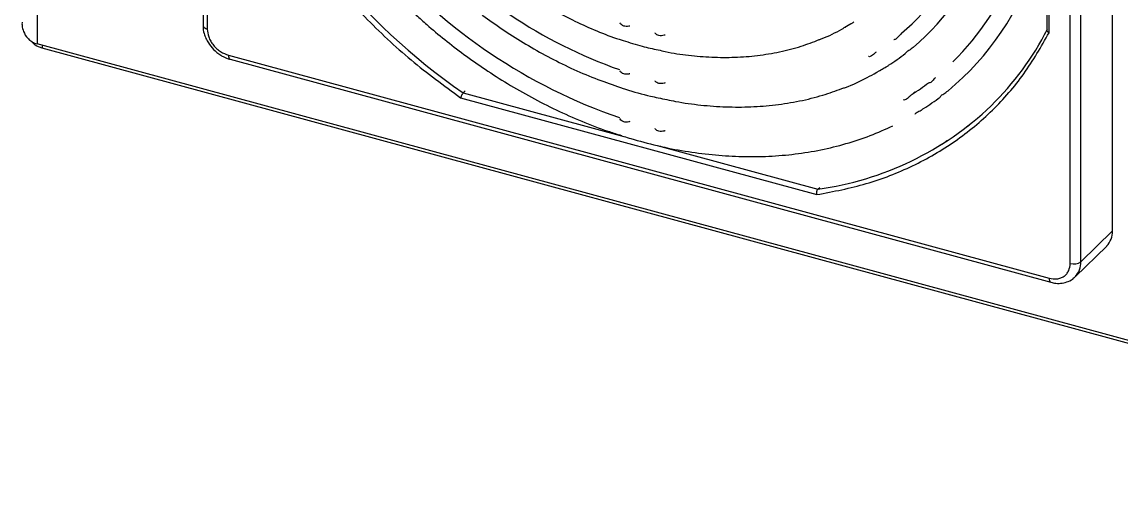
# Model space of a CAD drawing. Header units: millimetres. Extents: x 0 to 3353, y 0 to 2591.
# Drawn here: x 2081.3 to 2219.2, y 720.5 to 779.8 of the extents above; entities that cross this region are included whole.
import ezdxf

# ---------------------------------------------------------------- set-up
doc = ezdxf.new("R2010")
doc.units = ezdxf.units.MM
doc.header["$LTSCALE"] = 12

msp = doc.modelspace()

# ---------------------------------------------------------------- linework, layer by layer
at = {"color": 8, "linetype": 'Continuous', "lineweight": 25}
for p, q in [((2083.15, 1174.96), (2083.15, 777.07)), ((2083.78, 776.9), (2083.78, 776.53))]:
    msp.add_line(p, q, dxfattribs=at)
at = {"color": 7, "linetype": 'Continuous', "lineweight": 25}
for p, q in [((2103.98, 879.25), (2103.98, 779.39)), ((2104.51, 878.79), (2104.51, 778.93)), ((2218.17, 753.58), (2218.17, 853.44)), ((2212.85, 749.49), (2212.85, 849.35)), ((2214.2, 749.7), (2214.2, 849.56)), ((2209.93, 822.04), (2209.93, 778.69)), ((2210.2, 778.47), (2210.2, 821.81)), ((2289.8, 720.9), (2083.15, 777.07)), ((2289.8, 720.53), (2083.78, 776.53)), ((2107.16, 775.64), (2210.2, 747.64)), ((2107.37, 775.13), (2210.4, 747.13)), ((2136.32, 770.29), (2181.04, 758.13)), ((2136.88, 771.15), (2136.65, 770.92)), ((2136.65, 770.92), (2156.82, 765.44)), ((2156.3, 765.63), (2156.5, 765.56)), ((2161.01, 764.3), (2181.18, 758.82)), ((2181.18, 758.82), (2181.42, 759.04)), ((2214.2, 749.7), (2218.17, 753.58)), ((2213.46, 747.8), (2217.43, 751.67))]:
    msp.add_line(p, q, dxfattribs=at)
at = {"color": 8, "linetype": 'Continuous', "lineweight": 25, "flags": 128}
for points in [[(2103.98, 779.39), (2103.98, 779.34), (2104.02, 779.24), (2104.1, 779.14), (2104.21, 779.06), (2104.35, 778.99), (2104.51, 778.93)], [(2210.2, 747.64), (2210.21, 747.48), (2210.23, 747.34), (2210.28, 747.24), (2210.34, 747.17), (2210.4, 747.13)]]:
    msp.add_lwpolyline(points, dxfattribs=at)
at = {"color": 7, "linetype": 'Continuous', "lineweight": 25, "flags": 128}
msp.add_lwpolyline([(2107.16, 775.64), (2107.17, 775.48), (2107.2, 775.35), (2107.24, 775.24), (2107.3, 775.17), (2107.37, 775.13)], dxfattribs=at)
at = {"color": 7, "linetype": 'Continuous', "lineweight": 25}
for centre, radius, start, end in [((2182.57, 837.41), 80.81, 202.3594, 235.366), ((2176.38, 831.05), 60.65, 221.4602, 250.6406), ((2173.11, 800.37), 28.76, 310.2297, 338.4374), ((2173.46, 799.94), 30.51, 310.1551, 341.6588), ((2178.8, 833.37), 69.33, 221.0677, 251.0331), ((2175.44, 797.91), 34.67, 309.5495, 342.5363), ((2174.96, 798.41), 33.07, 314.4609, 339.191), ((2177.13, 795.64), 36.87, 314.3702, 333.0057), ((2174.05, 799.55), 29.82, 302.453, 307.3316), ((2175.42, 798.15), 32.57, 302.6588, 307.1257), ((2176.09, 797.47), 33.92, 302.7474, 307.0372), ((2215.59, 753.49), 2.58, 315.3545, 1.9113), ((2213.31, 750.96), 1.54, 252.696, 305.3989)]:
    msp.add_arc(centre, radius, start, end, dxfattribs=at)
at = {"color": 8, "linetype": 'Continuous', "lineweight": 25}
for centre, radius, start, end in [((2175.83, 797.72), 39.27, 277.8274, 313.6055), ((2211.62, 749.62), 2.58, 315.3064, 1.9127)]:
    msp.add_arc(centre, radius, start, end, dxfattribs=at)
at = {"color": 7, "linetype": 'Continuous', "lineweight": 25}
for points, knots in [([(2107.16, 806.47), (2108.17, 804.16), (2110.18, 799.53), (2114.19, 792.81), (2118.86, 786.37), (2124.19, 780.39), (2130, 774.93), (2134.22, 771.83), (2136.32, 770.29)], [0, 0, 0, 0, 0.165133, 0.331912, 0.5, 0.668098, 0.834872, 1, 1, 1, 1]), ([(2135.15, 791.17), (2136.06, 790.27), (2137.34, 789.01), (2139.34, 787.27), (2141.09, 785.85), (2143.24, 784.26), (2145.57, 782.72), (2148.07, 781.24), (2150.69, 779.88), (2153.43, 778.67), (2155.45, 777.87), (2156.56, 777.54), (2156.72, 777.5)], [0, 0, 0, 0, 0.145504, 0.2041988, 0.3015777, 0.4025241, 0.5106477, 0.6233118, 0.7394616, 0.8582664, 0.9791516, 1, 1, 1, 1]), ([(2131.35, 787.47), (2132.33, 786.49), (2133.71, 785.13), (2135.86, 783.24), (2137.73, 781.69), (2140.03, 779.96), (2142.52, 778.25), (2145.19, 776.6), (2148, 775.06), (2150.92, 773.66), (2153.85, 772.44), (2155.8, 771.79), (2156.74, 771.48)], [0, 0, 0, 0, 0.1335515, 0.1873294, 0.2765787, 0.3691064, 0.468228, 0.5715336, 0.6780568, 0.7870339, 0.8979326, 1, 1, 1, 1]), ([(2127.55, 783.76), (2128.6, 782.72), (2130.07, 781.26), (2132.35, 779.23), (2134.34, 777.57), (2136.78, 775.69), (2139.42, 773.83), (2142.24, 772.03), (2145.22, 770.32), (2148.33, 768.74), (2151.53, 767.32), (2154.2, 766.28), (2155.8, 765.78), (2156.3, 765.63)], [0, 0, 0, 0, 0.125939, 0.176573, 0.260625, 0.34777, 0.441135, 0.538457, 0.638826, 0.741523, 0.846042, 0.952019, 1, 1, 1, 1]), ([(2081.26, 779.81), (2081.25, 779.66), (2081.25, 779.25), (2081.44, 778.53), (2081.83, 777.87), (2082.35, 777.42), (2082.76, 777.19), (2083.04, 777.1), (2083.15, 777.07)], [0, 0, 0, 0, 0.123432, 0.335062, 0.622166, 0.76446, 0.91205, 1, 1, 1, 1]), ([(2157.56, 779.31), (2157.52, 779.3), (2157.38, 779.26), (2157.11, 779.24), (2156.79, 779.29), (2156.53, 779.43), (2156.37, 779.59), (2156.33, 779.69), (2156.32, 779.72)], [0, 0, 0, 0, 0.084372, 0.288634, 0.500091, 0.696203, 0.895801, 1, 1, 1, 1]), ([(2181.33, 777.6), (2181.45, 777.64), (2182.45, 778), (2183.8, 778.67), (2184.96, 779.4), (2185.34, 779.64)], [0, 0, 0, 0, 0.08368, 0.696509, 1, 1, 1, 1]), ([(2184.58, 779.16), (2184.58, 779.16), (2184.59, 779.14), (2184.67, 779.23), (2184.84, 779.34), (2185.1, 779.48), (2185.4, 779.62), (2185.58, 779.75), (2185.67, 779.82)], [0, 0, 0, 0, 0.1092599, 0.2846439, 0.4664065, 0.6375756, 0.8114061, 1, 1, 1, 1]), ([(2103.99, 779.39), (2103.99, 779.34), (2103.95, 779.01), (2104.08, 778.45), (2104.32, 777.76), (2104.69, 777.07), (2105.06, 776.64), (2105.29, 776.38)], [0, 0, 0, 0, 0.0429113, 0.3143819, 0.5113964, 0.7050455, 1, 1, 1, 1]), ([(2104.51, 778.93), (2104.55, 778.6), (2104.6, 778.09), (2104.93, 777.4), (2105.27, 776.89), (2105.7, 776.45), (2106.32, 775.96), (2106.83, 775.77), (2107.16, 775.64)], [0, 0, 0, 0, 0.239443, 0.369664, 0.5, 0.630221, 0.760557, 1, 1, 1, 1]), ([(2161.99, 778.18), (2161.95, 778.17), (2161.8, 778.12), (2161.53, 778.07), (2161.21, 778.08), (2160.95, 778.19), (2160.79, 778.33), (2160.75, 778.42), (2160.74, 778.45)], [0, 0, 0, 0, 0.083448, 0.28704, 0.505343, 0.706517, 0.902074, 1, 1, 1, 1]), ([(2181.04, 758.13), (2183.14, 758.53), (2187.36, 759.34), (2193.17, 761.64), (2198.5, 764.72), (2203.18, 768.62), (2207.18, 773.17), (2209.2, 776.71), (2210.2, 778.47)], [0, 0, 0, 0, 0.165133, 0.331912, 0.5, 0.668098, 0.834872, 1, 1, 1, 1]), ([(2191.69, 778.41), (2191.61, 778.34), (2191.46, 778.18), (2191.25, 777.93), (2191.04, 777.72), (2190.86, 777.61), (2190.73, 777.58), (2190.72, 777.6), (2190.71, 777.61)], [0, 0, 0, 0, 0.175643, 0.350546, 0.537552, 0.710153, 0.878512, 1, 1, 1, 1]), ([(2210.2, 778.47), (2210.16, 778.49), (2210.1, 778.52), (2210.01, 778.59), (2209.96, 778.67), (2209.93, 778.73), (2209.93, 778.77), (2209.93, 778.77)], [0, 0, 0, 0, 0.224937, 0.42031, 0.72131, 0.909986, 1, 1, 1, 1]), ([(2083.78, 776.53), (2083.63, 776.58), (2083.19, 776.73), (2082.73, 777.02), (2082.52, 777.32), (2082.5, 777.36)], [0, 0, 0, 0, 0.3023566, 0.9133081, 1, 1, 1, 1]), ([(2156.72, 777.5), (2157.52, 777.24), (2158.99, 776.77), (2160.46, 776.45), (2161.14, 776.31)], [0, 0, 0, 0, 0.540208, 1, 1, 1, 1]), ([(2161.14, 776.31), (2161.43, 776.24), (2162.7, 775.93), (2164.95, 775.62), (2167.86, 775.36), (2170.76, 775.35), (2173.61, 775.57), (2176.39, 776.04), (2178.99, 776.69), (2180.58, 777.31), (2181.33, 777.6)], [0, 0, 0, 0, 0.040749, 0.17718, 0.314779, 0.45348, 0.59327, 0.734187, 0.876319, 1, 1, 1, 1]), ([(2105.29, 776.38), (2105.58, 776.12), (2105.99, 775.74), (2106.69, 775.37), (2107.08, 775.19), (2107.35, 775.14), (2107.37, 775.14)], [0, 0, 0, 0, 0.471837, 0.659193, 0.967908, 1, 1, 1, 1]), ([(2188.47, 776.04), (2188.44, 776.01), (2188.33, 775.91), (2188.14, 775.71), (2187.92, 775.54), (2187.72, 775.46), (2187.57, 775.45), (2187.55, 775.48), (2187.54, 775.49)], [0, 0, 0, 0, 0.080798, 0.276601, 0.47977, 0.668269, 0.859476, 1, 1, 1, 1]), ([(2193.13, 776.62), (2193.05, 776.56), (2192.88, 776.42), (2192.59, 776.25), (2192.36, 776.09), (2192.21, 775.94), (2192.14, 775.84), (2192.14, 775.84), (2192.14, 775.84)], [0, 0, 0, 0, 0.175848, 0.351213, 0.533314, 0.70454, 0.877954, 1, 1, 1, 1]), ([(2184.19, 771.45), (2184.34, 771.5), (2185.44, 771.87), (2187.32, 772.76), (2188.95, 773.72), (2189.74, 774.18)], [0, 0, 0, 0, 0.073263, 0.554367, 1, 1, 1, 1]), ([(2188.97, 773.71), (2188.97, 773.71), (2188.97, 773.7), (2189.05, 773.78), (2189.23, 773.9), (2189.48, 774.04), (2189.78, 774.19), (2189.96, 774.31), (2190.05, 774.38)], [0, 0, 0, 0, 0.109186, 0.284509, 0.466565, 0.637749, 0.811121, 1, 1, 1, 1]), ([(2157.56, 773.3), (2157.52, 773.29), (2157.38, 773.26), (2157.11, 773.23), (2156.79, 773.28), (2156.53, 773.41), (2156.37, 773.58), (2156.33, 773.67), (2156.32, 773.7)], [0, 0, 0, 0, 0.08427, 0.288487, 0.500386, 0.696985, 0.896408, 1, 1, 1, 1]), ([(2195.94, 772.83), (2195.91, 772.8), (2195.8, 772.69), (2195.64, 772.48), (2195.43, 772.28), (2195.24, 772.17), (2195.11, 772.15), (2195.1, 772.17), (2195.09, 772.17)], [0, 0, 0, 0, 0.08, 0.2752, 0.483469, 0.675918, 0.864118, 1, 1, 1, 1]), ([(2156.74, 771.48), (2156.83, 771.44), (2157.97, 771.05), (2159.44, 770.65), (2160.8, 770.37), (2161.13, 770.3)], [0, 0, 0, 0, 0.065041, 0.778162, 1, 1, 1, 1]), ([(2161.99, 772.16), (2161.95, 772.15), (2161.8, 772.11), (2161.53, 772.06), (2161.21, 772.07), (2160.95, 772.19), (2160.79, 772.33), (2160.75, 772.41), (2160.74, 772.44)], [0, 0, 0, 0, 0.083443, 0.287037, 0.50472, 0.705635, 0.901612, 1, 1, 1, 1]), ([(2161.13, 770.3), (2161.86, 770.14), (2163.65, 769.74), (2166.49, 769.35), (2169.65, 769.12), (2172.78, 769.13), (2175.86, 769.37), (2178.88, 769.86), (2181.68, 770.54), (2183.4, 771.16), (2184.19, 771.45)], [0, 0, 0, 0, 0.089353, 0.219567, 0.350748, 0.48285, 0.615868, 0.749834, 0.884816, 1, 1, 1, 1]), ([(2136.65, 770.92), (2136.62, 770.88), (2136.57, 770.83), (2136.5, 770.73), (2136.44, 770.62), (2136.39, 770.51), (2136.35, 770.39), (2136.33, 770.32), (2136.32, 770.29)], [0, 0, 0, 0, 0.241349, 0.368305, 0.499281, 0.708229, 0.843853, 1, 1, 1, 1]), ([(2193, 770.73), (2192.91, 770.66), (2192.75, 770.51), (2192.52, 770.28), (2192.3, 770.1), (2192.1, 770.02), (2191.95, 770.01), (2191.93, 770.03), (2191.92, 770.05)], [0, 0, 0, 0, 0.175991, 0.351465, 0.533857, 0.703138, 0.874423, 1, 1, 1, 1]), ([(2193, 770.73), (2193.08, 770.8), (2193.22, 770.92), (2193.32, 771.01), (2193.36, 771.05)], [0, 0, 0, 0, 0.578559, 1, 1, 1, 1]), ([(2196.52, 770.4), (2196.52, 770.4), (2196.52, 770.4), (2196.58, 770.5), (2196.73, 770.64), (2196.97, 770.81), (2197.25, 770.97), (2197.43, 771.11), (2197.52, 771.18)], [0, 0, 0, 0, 0.1082447, 0.2827383, 0.4686372, 0.6428418, 0.8135253, 1, 1, 1, 1]), ([(2193.35, 768.27), (2193.35, 768.27), (2193.36, 768.26), (2193.44, 768.34), (2193.61, 768.47), (2193.86, 768.6), (2194.16, 768.75), (2194.34, 768.88), (2194.43, 768.95)], [0, 0, 0, 0, 0.1091341, 0.2844139, 0.4667024, 0.637908, 0.8109394, 1, 1, 1, 1]), ([(2157.56, 767.3), (2157.52, 767.29), (2157.38, 767.25), (2157.11, 767.23), (2156.79, 767.27), (2156.53, 767.4), (2156.37, 767.56), (2156.33, 767.66), (2156.32, 767.69)], [0, 0, 0, 0, 0.08419, 0.288367, 0.500593, 0.697565, 0.896867, 1, 1, 1, 1]), ([(2199.65, 766.51), (2199.66, 766.51), (2199.68, 766.51), (2199.79, 766.59), (2199.96, 766.71), (2200.16, 766.87), (2200.36, 767.04), (2200.47, 767.14), (2200.5, 767.17)], [0, 0, 0, 0, 0.1839, 0.386988, 0.520957, 0.724375, 0.927794, 1, 1, 1, 1]), ([(2161.99, 766.15), (2161.95, 766.14), (2161.8, 766.1), (2161.53, 766.05), (2161.21, 766.07), (2160.95, 766.18), (2160.79, 766.32), (2160.75, 766.41), (2160.74, 766.44)], [0, 0, 0, 0, 0.083444, 0.287045, 0.504277, 0.705009, 0.901308, 1, 1, 1, 1]), ([(2161.33, 764.23), (2161.39, 764.21), (2162.59, 763.91), (2164.93, 763.51), (2168.32, 763.07), (2171.7, 762.88), (2175.05, 762.92), (2178.34, 763.2), (2181.57, 763.72), (2184.72, 764.5), (2187.74, 765.49), (2189.64, 766.35), (2190.57, 766.77)], [0, 0, 0, 0, 0.0059883, 0.1139675, 0.222713, 0.3321688, 0.4423093, 0.5531352, 0.6646721, 0.7769686, 0.8900954, 1, 1, 1, 1]), ([(2156.82, 765.44), (2157.1, 765.35), (2158.47, 764.93), (2159.89, 764.58), (2161.01, 764.3)], [0, 0, 0, 0, 0.210794, 1, 1, 1, 1]), ([(2196.48, 764.37), (2196.5, 764.37), (2196.52, 764.36), (2196.65, 764.42), (2196.83, 764.52), (2197.05, 764.67), (2197.26, 764.83), (2197.38, 764.92), (2197.41, 764.94)], [0, 0, 0, 0, 0.1834724, 0.3867544, 0.5211321, 0.7243841, 0.9276404, 1, 1, 1, 1]), ([(2181.04, 758.13), (2181.04, 758.17), (2181.02, 758.24), (2181.02, 758.38), (2181.04, 758.5), (2181.07, 758.62), (2181.11, 758.73), (2181.15, 758.78), (2181.18, 758.82)], [0, 0, 0, 0, 0.156123, 0.291738, 0.500719, 0.631679, 0.75863, 1, 1, 1, 1]), ([(2210.2, 747.64), (2210.53, 747.58), (2211.05, 747.5), (2211.67, 747.65), (2212.09, 747.87), (2212.43, 748.18), (2212.76, 748.69), (2212.82, 749.17), (2212.85, 749.49)], [0, 0, 0, 0, 0.2394429, 0.3696644, 0.4999999, 0.6302214, 0.7605571, 1, 1, 1, 1]), ([(2210.4, 747.14), (2210.62, 747.08), (2211.1, 746.97), (2211.86, 747), (2212.63, 747.22), (2213.19, 747.5), (2213.4, 747.77), (2213.44, 747.82)], [0, 0, 0, 0, 0.19691, 0.431282, 0.677688, 0.939213, 1, 1, 1, 1])]:
    msp.add_open_spline(points, degree=3, knots=knots, dxfattribs=at)

doc.saveas('drawing.dxf')
